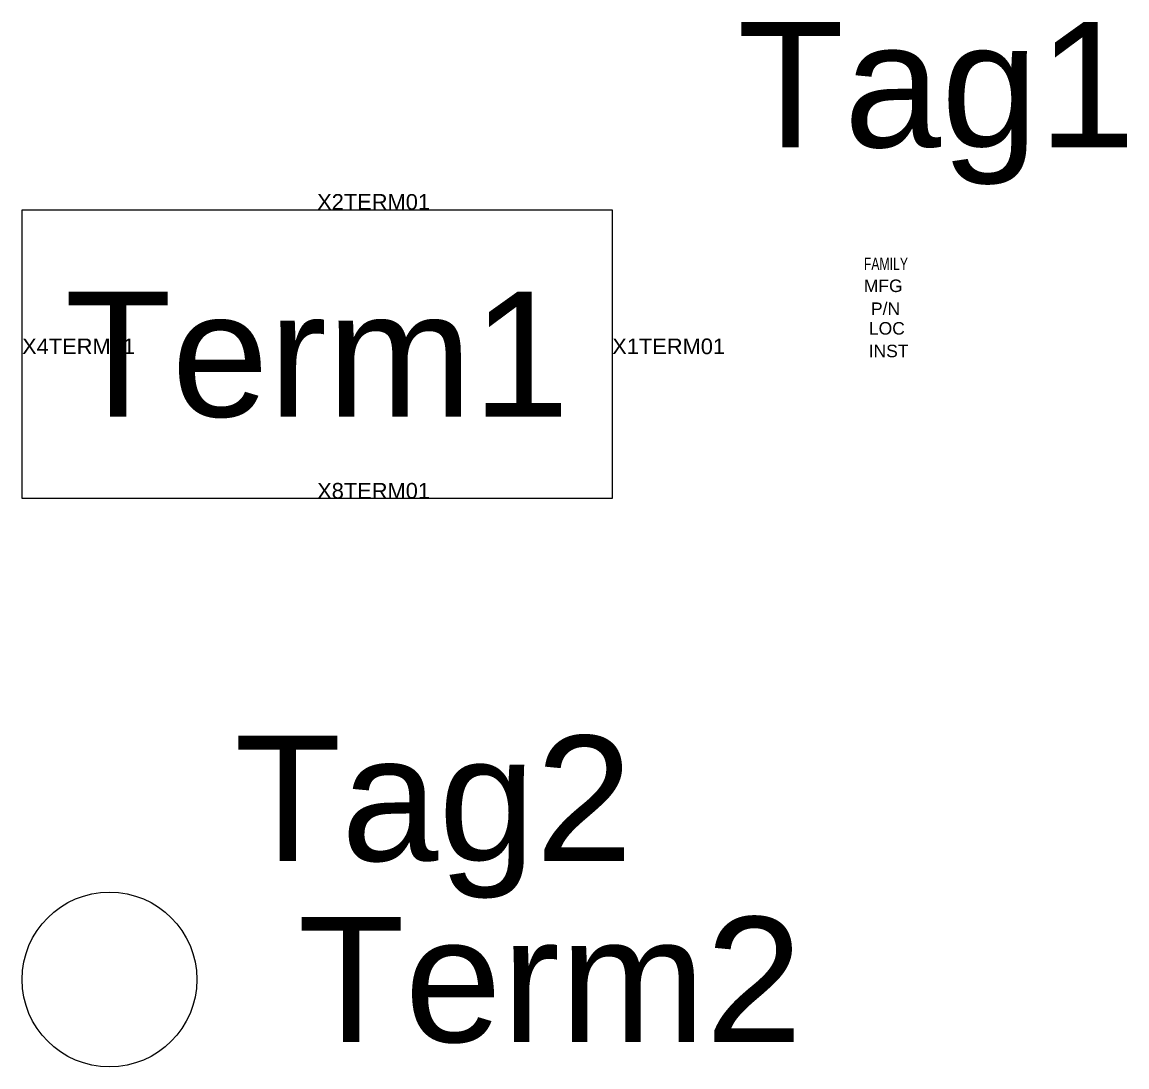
# Model space of a CAD drawing. Header units: inches. Extents: x 0 to 3.89, y -0.57 to 0.27.
# Drawn here: x 0 to 0.883, y -0.57 to 0.265 of the extents above; entities outside this region: 3.
import ezdxf
from ezdxf.enums import TextEntityAlignment as Align

# ---------------------------------------------------------------- set-up
doc = ezdxf.new("R2010")
doc.units = ezdxf.units.IN
doc.header["$MEASUREMENT"] = 0
doc.styles.add('INERCONNECT TABLES', font='arial.ttf', dxfattribs={"height": 0.1})
doc.styles.add('WD', font='arial.ttf', dxfattribs={"height": 1})

msp = doc.modelspace()

# ---------------------------------------------------------------- linework, layer by layer
msp.add_lwpolyline([(0, 0.11548), (0.47188, 0.11548), (0.47188, -0.11548), (0, -0.11548)], close=True)
msp.add_circle((0.06988, -0.5), 0.06988)

# ---------------------------------------------------------------- texts
at = {"linetype": 'Continuous'}
for tag, p, height, style, flags in [('Tag1', (0.57188, 0.16548), 0.1, 'INERCONNECT TABLES', 8), ('X2TERM01', (0.23594, 0.11548), 0.0125, 'WD', 9), ('P/N', (0.67877, 0.03131), 0.01, 'INERCONNECT TABLES', 9), ('LOC', (0.67714, 0.01563), 0.01, 'INERCONNECT TABLES', 9), ('X4TERM01', (0, 0), 0.0125, 'WD', 9), ('X1TERM01', (0.47188, 0), 0.0125, 'WD', 9), ('INST', (0.67695, -0.00246), 0.01, 'INERCONNECT TABLES', 9), ('X8TERM01', (0.23594, -0.11548), 0.0125, 'WD', 9)]:
    msp.add_attdef(tag, p, '', height=height, dxfattribs=dict(at, style=style, flags=flags))
at = {"linetype": 'Continuous', "style": 'WD', "width": 0.7, "flags": 9}
msp.add_attdef('FAMILY', (0.67309, 0.06718), '', height=0.01, dxfattribs=at)
at = {"linetype": 'Continuous', "style": 'INERCONNECT TABLES', "flags": 9}
msp.add_attdef('MFG', text='', height=0.01, dxfattribs=at).set_placement((0.70411, 0.04964), align=Align.RIGHT)
at = {"linetype": 'Continuous', "style": 'INERCONNECT TABLES', "flags": 8}
msp.add_attdef('Term1', text='', height=0.1, dxfattribs=at).set_placement((0.23594, 0), align=Align.MIDDLE_CENTER)
for tag, p in [('Desc1', (3.50005, -0.1)), ('Desc2', (3.50005, -0.25)), ('Tag2', (0.16988, -0.35512)), ('Desc3', (3.50005, -0.4)), ('Term2', (0.22055, -0.5))]:
    msp.add_attdef(tag, text='', height=0.1, dxfattribs=at).set_placement(p, align=Align.MIDDLE_LEFT)

doc.saveas('drawing.dxf')
